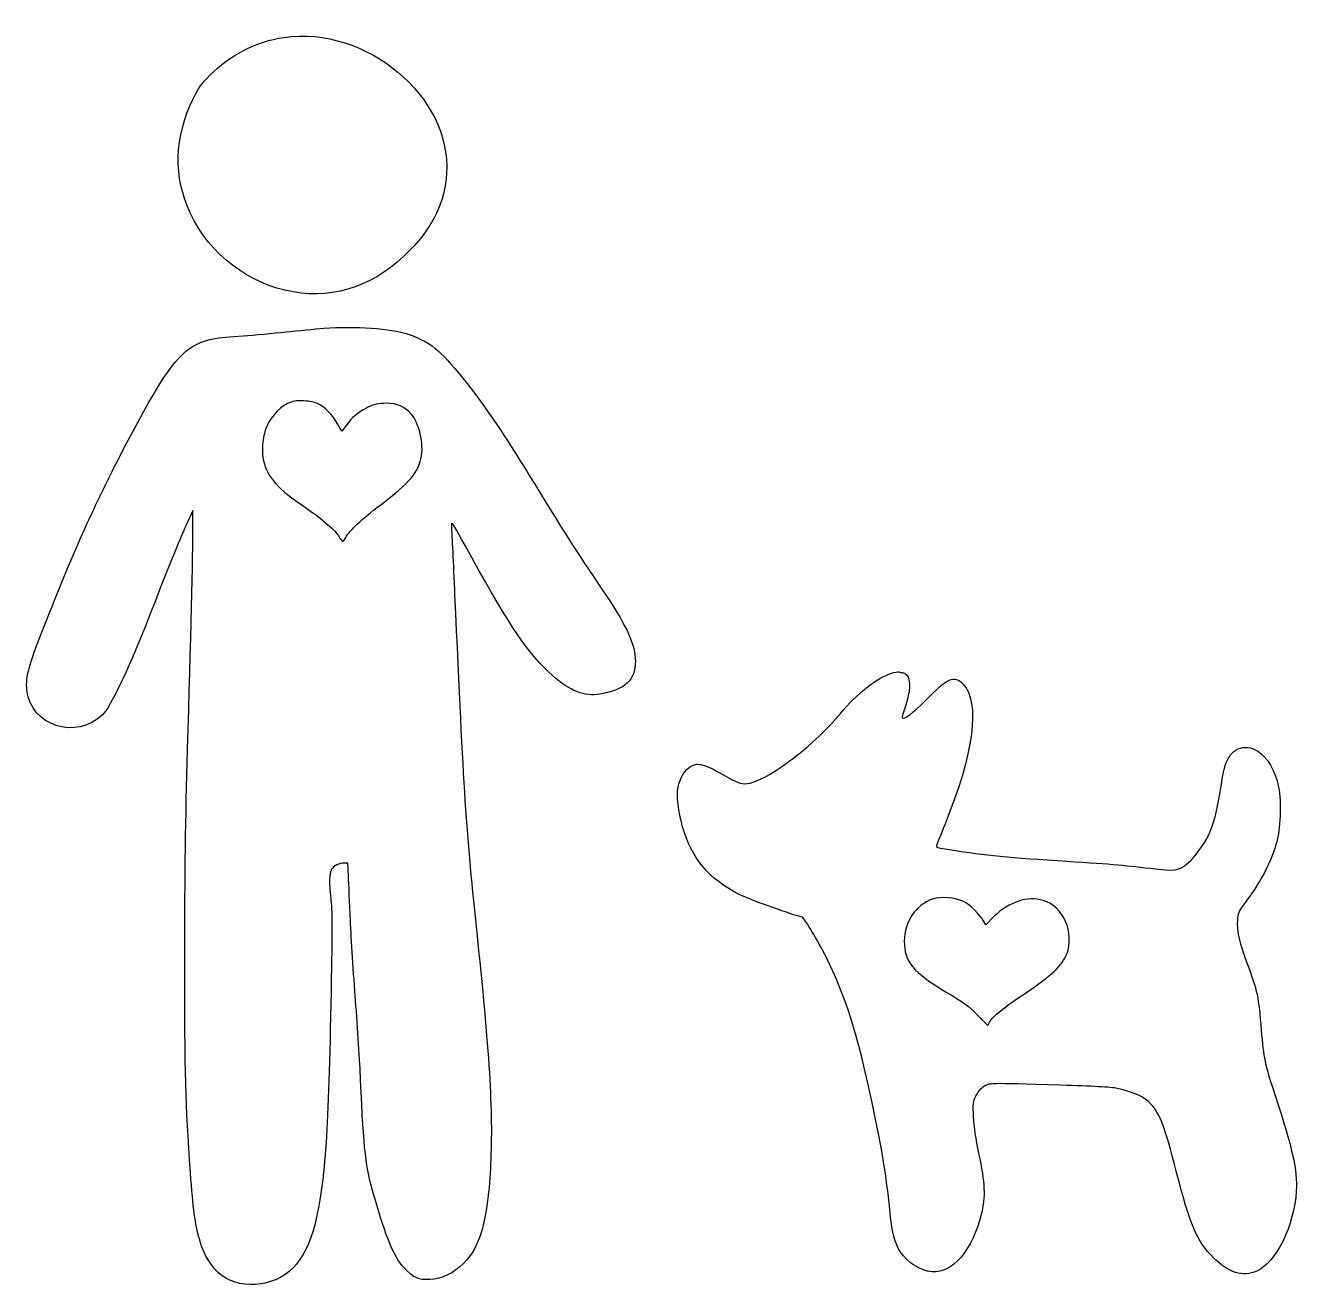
# Model space of a CAD drawing. Header units: centimetres. Extents: x -17.7 to 17.7, y -17.4 to 17.6.
import ezdxf

# ---------------------------------------------------------------- set-up
doc = ezdxf.new("R2010")
doc.units = ezdxf.units.CM
doc.header["$MEASUREMENT"] = 0
doc.layers.add('Layer 1', color=7, linetype='Continuous')

msp = doc.modelspace()

# ---------------------------------------------------------------- linework, layer by layer
at = {"layer": 'Layer 1'}
for points, knots in [([(-10.49161, 17.30022), (-11.26067, 17.18733), (-11.98739, 16.81691), (-12.55536, 16.24189), (-12.55536, 16.24189), (-12.78467, 16.00906), (-12.8658, 15.89617), (-13.01044, 15.59631), (-13.01044, 15.59631), (-13.53961, 14.53092), (-13.5643, 13.42673), (-13.08805, 12.41073), (-13.08805, 12.41073), (-12.55888, 11.28184), (-11.46527, 10.44576), (-10.23408, 10.23056), (-10.23408, 10.23056), (-9.04522, 10.02242), (-7.91633, 10.42812), (-6.985, 11.39825), (-6.985, 11.39825), (-6.33942, 12.06853), (-6.02192, 12.73881), (-5.97606, 13.52903), (-5.97606, 13.52903), (-5.842, 15.65628), (-8.20914, 17.63184), (-10.49162, 17.30022), (-10.49162, 17.30022), (-10.49162, 17.30022), (-10.49161, 17.30022), (-10.49161, 17.30022)], [0, 0, 0, 0, 0.11111111, 0.11111111, 0.11111111, 0.11111111, 0.22222222, 0.22222222, 0.22222222, 0.22222222, 0.33333333, 0.33333333, 0.33333333, 0.33333333, 0.44444444, 0.44444444, 0.44444444, 0.44444444, 0.55555556, 0.55555556, 0.55555556, 0.55555556, 0.66666667, 0.66666667, 0.66666667, 0.66666667, 0.77777778, 0.77777778, 0.77777778, 0.77777778, 1, 1, 1, 1]), ([(-9.38389, 9.22161), (-9.62731, 9.20397), (-10.10356, 9.15811), (-10.44222, 9.12283), (-10.44222, 9.12283), (-10.78089, 9.08402), (-11.31358, 9.03464), (-11.62403, 9.01347), (-11.62403, 9.01347), (-12.40014, 8.96408), (-12.62592, 8.92175), (-12.9152, 8.77711), (-12.9152, 8.77711), (-13.46201, 8.50547), (-13.87123, 7.91986), (-14.91545, 5.92667), (-14.91545, 5.92667), (-15.68803, 4.44853), (-16.23484, 3.24203), (-17.00389, 1.32292), (-17.00389, 1.32292), (-17.58597, -0.13758), (-17.67064, -0.42686), (-17.62831, -0.82902), (-17.62831, -0.82902), (-17.52248, -1.81327), (-16.26659, -2.22249), (-15.53281, -1.50988), (-15.53281, -1.50988), (-15.32114, -1.30527), (-14.82373, -0.27516), (-14.34042, 0.95251), (-14.34042, 0.95251), (-13.51492, 3.05154), (-13.39145, 3.35845), (-13.208, 3.75357), (-13.208, 3.75357), (-13.208, 3.75357), (-13.0175, 4.16279), (-13.0175, 4.16279), (-13.0175, 4.16279), (-13.0175, 4.16279), (-13.0175, 3.70418), (-13.0175, 3.70418), (-13.0175, 3.70418), (-13.0175, 3.01626), (-13.07747, 0.49037), (-13.16567, -2.45179), (-13.16567, -2.45179), (-13.22564, -4.45557), (-13.24328, -5.83846), (-13.24328, -8.27262), (-13.24328, -8.27262), (-13.24681, -11.55698), (-13.22917, -12.25548), (-13.08806, -14.21693), (-13.08806, -14.21693), (-13.01398, -15.22587), (-12.95753, -15.64568), (-12.84112, -16.06196), (-12.84112, -16.06196), (-12.57654, -17.00388), (-11.97681, -17.44132), (-11.12309, -17.30727), (-11.12309, -17.30727), (-10.30817, -17.18027), (-9.83192, -16.60171), (-9.57792, -15.42344), (-9.57792, -15.42344), (-9.33098, -14.2628), (-9.24631, -12.8905), (-9.17575, -8.8265), (-9.17575, -8.8265), (-9.14753, -7.33778), (-9.15106, -6.96383), (-9.19339, -6.604), (-9.19339, -6.604), (-9.24278, -6.18772), (-9.23572, -5.92314), (-9.1687, -5.79614), (-9.1687, -5.79614), (-9.12284, -5.71147), (-8.94998, -5.62681), (-8.82298, -5.62681), (-8.82298, -5.62681), (-8.82298, -5.62681), (-8.72067, -5.62681), (-8.72067, -5.62681), (-8.72067, -5.62681), (-8.72067, -5.62681), (-8.6995, -5.98664), (-8.6995, -5.98664), (-8.6995, -5.98664), (-8.68892, -6.18772), (-8.66422, -6.74511), (-8.64306, -7.23195), (-8.64306, -7.23195), (-8.62189, -7.71526), (-8.55839, -8.71714), (-8.50195, -9.45445), (-8.50195, -9.45445), (-8.44551, -10.19176), (-8.38201, -11.17601), (-8.36084, -11.64167), (-8.36084, -11.64167), (-8.27265, -13.63839), (-8.22678, -14.04761), (-7.9869, -14.87311), (-7.9869, -14.87311), (-7.64823, -16.05139), (-7.43657, -16.55233), (-7.15082, -16.86983), (-7.15082, -16.86983), (-6.90035, -17.14147), (-6.75218, -17.2085), (-6.44174, -17.19086), (-6.44174, -17.19086), (-6.1066, -17.17675), (-5.77146, -17.01447), (-5.50335, -16.74283), (-5.50335, -16.74283), (-5.03416, -16.26305), (-4.84366, -15.58572), (-4.75899, -14.11111), (-4.75899, -14.11111), (-4.67785, -12.66825), (-4.76605, -11.05958), (-5.1153, -7.76111), (-5.1153, -7.76111), (-5.44691, -4.62492), (-5.49983, -3.79236), (-5.7503, 1.81681), (-5.7503, 1.81681), (-5.78911, 2.69875), (-5.82791, 3.51367), (-5.83497, 3.63009), (-5.83497, 3.63009), (-5.84908, 3.80295), (-5.84203, 3.82765), (-5.80322, 3.78884), (-5.80322, 3.78884), (-5.77853, 3.76062), (-5.53511, 3.33376), (-5.26347, 2.83987), (-5.26347, 2.83987), (-4.22983, 0.94898), (-3.69361, 0.16934), (-3.03391, -0.4198), (-3.03391, -0.4198), (-2.5506, -0.85019), (-2.14491, -1.00894), (-1.71452, -0.93486), (-1.71452, -0.93486), (-1.00896, -0.81139), (-0.73027, -0.55033), (-0.73027, -0.01764), (-0.73027, -0.01764), (-0.73027, 0.4198), (-0.96663, 0.9525), (-1.52755, 1.778), (-1.52755, 1.778), (-2.26133, 2.86103), (-2.73052, 3.58775), (-3.36905, 4.63903), (-3.36905, 4.63903), (-3.75358, 5.2705), (-4.23688, 6.03956), (-4.44149, 6.35), (-4.44149, 6.35), (-5.0518, 7.27428), (-5.8138, 8.24442), (-6.20891, 8.60072), (-6.20891, 8.60072), (-6.39588, 8.77005), (-6.76277, 8.97466), (-7.03794, 9.06286), (-7.03794, 9.06286), (-7.53536, 9.22161), (-8.5055, 9.28864), (-9.38391, 9.22161), (-9.38391, 9.22161), (-9.38391, 9.22161), (-9.38389, 9.22161), (-9.38389, 9.22161)], [0, 0, 0, 0, 0.0212766, 0.0212766, 0.0212766, 0.0212766, 0.04255319, 0.04255319, 0.04255319, 0.04255319, 0.06382979, 0.06382979, 0.06382979, 0.06382979, 0.08510638, 0.08510638, 0.08510638, 0.08510638, 0.10638298, 0.10638298, 0.10638298, 0.10638298, 0.12765957, 0.12765957, 0.12765957, 0.12765957, 0.14893617, 0.14893617, 0.14893617, 0.14893617, 0.17021277, 0.17021277, 0.17021277, 0.17021277, 0.19148936, 0.19148936, 0.19148936, 0.19148936, 0.21276596, 0.21276596, 0.21276596, 0.21276596, 0.23404255, 0.23404255, 0.23404255, 0.23404255, 0.25531915, 0.25531915, 0.25531915, 0.25531915, 0.27659574, 0.27659574, 0.27659574, 0.27659574, 0.29787234, 0.29787234, 0.29787234, 0.29787234, 0.31914894, 0.31914894, 0.31914894, 0.31914894, 0.34042553, 0.34042553, 0.34042553, 0.34042553, 0.36170213, 0.36170213, 0.36170213, 0.36170213, 0.38297872, 0.38297872, 0.38297872, 0.38297872, 0.40425532, 0.40425532, 0.40425532, 0.40425532, 0.42553191, 0.42553191, 0.42553191, 0.42553191, 0.44680851, 0.44680851, 0.44680851, 0.44680851, 0.46808511, 0.46808511, 0.46808511, 0.46808511, 0.4893617, 0.4893617, 0.4893617, 0.4893617, 0.5106383, 0.5106383, 0.5106383, 0.5106383, 0.53191489, 0.53191489, 0.53191489, 0.53191489, 0.55319149, 0.55319149, 0.55319149, 0.55319149, 0.57446809, 0.57446809, 0.57446809, 0.57446809, 0.59574468, 0.59574468, 0.59574468, 0.59574468, 0.61702128, 0.61702128, 0.61702128, 0.61702128, 0.63829787, 0.63829787, 0.63829787, 0.63829787, 0.65957447, 0.65957447, 0.65957447, 0.65957447, 0.68085106, 0.68085106, 0.68085106, 0.68085106, 0.70212766, 0.70212766, 0.70212766, 0.70212766, 0.72340426, 0.72340426, 0.72340426, 0.72340426, 0.74468085, 0.74468085, 0.74468085, 0.74468085, 0.76595745, 0.76595745, 0.76595745, 0.76595745, 0.78723404, 0.78723404, 0.78723404, 0.78723404, 0.80851064, 0.80851064, 0.80851064, 0.80851064, 0.82978723, 0.82978723, 0.82978723, 0.82978723, 0.85106383, 0.85106383, 0.85106383, 0.85106383, 0.87234043, 0.87234043, 0.87234043, 0.87234043, 0.89361702, 0.89361702, 0.89361702, 0.89361702, 0.91489362, 0.91489362, 0.91489362, 0.91489362, 0.93617021, 0.93617021, 0.93617021, 0.93617021, 0.95744681, 0.95744681, 0.95744681, 0.95744681, 1, 1, 1, 1]), ([(-9.54264, 7.12611), (-9.35214, 7.03439), (-9.14047, 6.81567), (-8.99936, 6.56872), (-8.99936, 6.56872), (-8.99936, 6.56872), (-8.88647, 6.36764), (-8.88647, 6.36764), (-8.88647, 6.36764), (-8.88647, 6.36764), (-8.763, 6.52639), (-8.763, 6.52639), (-8.763, 6.52639), (-8.59367, 6.75217), (-8.4455, 6.87564), (-8.20208, 7.00617), (-8.20208, 7.00617), (-8.03275, 7.09789), (-7.94102, 7.12259), (-7.7223, 7.1367), (-7.7223, 7.1367), (-7.42597, 7.15434), (-7.23899, 7.09437), (-7.03086, 6.91798), (-7.03086, 6.91798), (-6.77686, 6.70279), (-6.604, 6.11365), (-6.67103, 5.68326), (-6.67103, 5.68326), (-6.74511, 5.2317), (-6.98853, 4.93537), (-7.81403, 4.31448), (-7.81403, 4.31448), (-8.33614, 3.9229), (-8.66775, 3.60892), (-8.77359, 3.4149), (-8.77359, 3.4149), (-8.80887, 3.3514), (-8.84415, 3.29848), (-8.85473, 3.29848), (-8.85473, 3.29848), (-8.86531, 3.29848), (-8.91823, 3.37256), (-8.9782, 3.46076), (-8.9782, 3.46076), (-9.11226, 3.66184), (-9.48973, 3.97934), (-10.04006, 4.34976), (-10.04006, 4.34976), (-10.71739, 4.80837), (-10.99962, 5.15409), (-11.0737, 5.63034), (-11.0737, 5.63034), (-11.10898, 5.85612), (-11.08428, 6.14892), (-11.0102, 6.39587), (-11.0102, 6.39587), (-10.92201, 6.68515), (-10.65389, 7.00265), (-10.38931, 7.13318), (-10.38931, 7.13318), (-10.24114, 7.20374), (-10.17059, 7.21432), (-9.94834, 7.20726), (-9.94834, 7.20726), (-9.77901, 7.19668), (-9.63437, 7.16845), (-9.54265, 7.12612), (-9.54265, 7.12612), (-9.54265, 7.12612), (-9.54264, 7.12611), (-9.54264, 7.12611)], [0, 0, 0, 0, 0.05263158, 0.05263158, 0.05263158, 0.05263158, 0.10526316, 0.10526316, 0.10526316, 0.10526316, 0.15789474, 0.15789474, 0.15789474, 0.15789474, 0.21052632, 0.21052632, 0.21052632, 0.21052632, 0.26315789, 0.26315789, 0.26315789, 0.26315789, 0.31578947, 0.31578947, 0.31578947, 0.31578947, 0.36842105, 0.36842105, 0.36842105, 0.36842105, 0.42105263, 0.42105263, 0.42105263, 0.42105263, 0.47368421, 0.47368421, 0.47368421, 0.47368421, 0.52631579, 0.52631579, 0.52631579, 0.52631579, 0.57894737, 0.57894737, 0.57894737, 0.57894737, 0.63157895, 0.63157895, 0.63157895, 0.63157895, 0.68421053, 0.68421053, 0.68421053, 0.68421053, 0.73684211, 0.73684211, 0.73684211, 0.73684211, 0.78947368, 0.78947368, 0.78947368, 0.78947368, 0.84210526, 0.84210526, 0.84210526, 0.84210526, 0.89473684, 0.89473684, 0.89473684, 0.89473684, 1, 1, 1, 1]), ([(6.38528, -0.35278), (5.99017, -0.47625), (5.40103, -0.94192), (4.97417, -1.46403), (4.97417, -1.46403), (4.28273, -2.31422), (3.03742, -3.27378), (2.45534, -3.40431), (2.45534, -3.40431), (2.23309, -3.4537), (2.13431, -3.42195), (1.6757, -3.15384), (1.6757, -3.15384), (1.47814, -3.04095), (1.23826, -2.92806), (1.13948, -2.9069), (1.13948, -2.9069), (0.98073, -2.86809), (0.94545, -2.87162), (0.82198, -2.93512), (0.82198, -2.93512), (0.64912, -3.02331), (0.50448, -3.25615), (0.45509, -3.52073), (0.45509, -3.52073), (0.40923, -3.77826), (0.45509, -4.18042), (0.58209, -4.6214), (0.58209, -4.6214), (0.83609, -5.5104), (1.30528, -6.06779), (2.17312, -6.50523), (2.17312, -6.50523), (2.44476, -6.64281), (3.4149, -6.99206), (3.90526, -7.12965), (3.90526, -7.12965), (3.95465, -7.14376), (4.34623, -7.79993), (4.56495, -8.23032), (4.56495, -8.23032), (5.09764, -9.29218), (5.44337, -10.37874), (5.83495, -12.2414), (5.83495, -12.2414), (6.13834, -13.68426), (6.23712, -14.2734), (6.33237, -15.24001), (6.33237, -15.24001), (6.39587, -15.87854), (6.47348, -16.18898), (6.63223, -16.42887), (6.63223, -16.42887), (6.83331, -16.72873), (7.18256, -16.94745), (7.51065, -16.97568), (7.51065, -16.97568), (8.07509, -17.02507), (8.63601, -16.36537), (8.8759, -15.38112), (8.8759, -15.38112), (8.99584, -14.87665), (8.98173, -14.52034), (8.80182, -13.68779), (8.80182, -13.68779), (8.71715, -13.28915), (8.66776, -12.95048), (8.65365, -12.68237), (8.65365, -12.68237), (8.63601, -12.31195), (8.63954, -12.26256), (8.71362, -12.10734), (8.71362, -12.10734), (8.76654, -11.99445), (8.84415, -11.90273), (8.93587, -11.84276), (8.93587, -11.84276), (9.1052, -11.72987), (9.02759, -11.7334), (11.07723, -11.79337), (11.07723, -11.79337), (11.9627, -11.82159), (12.48129, -11.84981), (12.64709, -11.88509), (12.64709, -11.88509), (13.11628, -11.98387), (13.40203, -12.11792), (13.59253, -12.32606), (13.59253, -12.32606), (13.85006, -12.61181), (13.97, -12.93284), (14.29103, -14.18167), (14.29103, -14.18167), (14.67909, -15.69509), (14.86253, -16.12195), (15.32467, -16.58409), (15.32467, -16.58409), (15.75153, -17.01095), (16.13606, -17.12737), (16.52764, -16.95451), (16.52764, -16.95451), (17.06739, -16.71462), (17.56833, -15.69862), (17.62478, -14.72848), (17.62478, -14.72848), (17.66006, -14.16404), (17.51542, -13.51845), (17.03917, -12.08265), (17.03917, -12.08265), (16.75342, -11.2254), (16.71109, -11.0349), (16.65111, -10.26584), (16.65111, -10.26584), (16.57703, -9.32745), (16.5488, -9.19692), (16.25247, -8.39612), (16.25247, -8.39612), (16.02669, -7.77876), (15.96672, -7.51065), (15.98789, -7.21431), (15.98789, -7.21431), (16.002, -7.03087), (16.02317, -6.97089), (16.15017, -6.79803), (16.15017, -6.79803), (16.64759, -6.12422), (16.891, -5.67267), (17.06034, -5.11528), (17.06034, -5.11528), (17.18381, -4.70253), (17.21909, -3.92289), (17.1309, -3.5172), (17.1309, -3.5172), (17.03212, -3.03742), (16.83104, -2.69523), (16.55234, -2.51884), (16.55234, -2.51884), (16.1784, -2.28248), (15.77976, -2.45887), (15.64923, -2.92101), (15.64923, -2.92101), (15.61748, -3.01979), (15.56104, -3.3267), (15.5187, -3.59834), (15.5187, -3.59834), (15.43051, -4.15926), (15.31762, -4.5967), (15.18356, -4.86128), (15.18356, -4.86128), (15.04598, -5.13292), (14.80609, -5.45747), (14.61912, -5.62328), (14.61912, -5.62328), (14.36512, -5.84553), (14.26634, -5.85964), (13.56431, -5.77145), (13.56431, -5.77145), (12.81995, -5.67973), (12.41778, -5.64798), (10.98903, -5.55626), (10.98903, -5.55626), (9.4862, -5.46101), (8.81945, -5.39045), (7.874, -5.23523), (7.874, -5.23523), (7.66586, -5.19995), (7.61647, -5.18231), (7.63058, -5.13645), (7.63058, -5.13645), (7.64116, -5.1047), (7.74347, -4.84717), (7.85989, -4.56142), (7.85989, -4.56142), (8.67128, -2.58586), (8.85472, -1.15711), (8.36436, -0.64911), (8.36436, -0.64911), (8.11742, -0.39864), (7.94808, -0.47272), (7.32367, -1.11478), (7.32367, -1.11478), (6.99206, -1.45345), (6.731, -1.64747), (6.68161, -1.59456), (6.68161, -1.59456), (6.67103, -1.5875), (6.71336, -1.43581), (6.77333, -1.25942), (6.77333, -1.25942), (6.90386, -0.86431), (6.91797, -0.5327), (6.80861, -0.41275), (6.80861, -0.41275), (6.76628, -0.37042), (6.71336, -0.33514), (6.68514, -0.33514), (6.68514, -0.33514), (6.66045, -0.33514), (6.61811, -0.32808), (6.58989, -0.32103), (6.58989, -0.32103), (6.5652, -0.31045), (6.47347, -0.32809), (6.38528, -0.35278)], [0, 0, 0, 0, 0.01923077, 0.01923077, 0.01923077, 0.01923077, 0.03846154, 0.03846154, 0.03846154, 0.03846154, 0.05769231, 0.05769231, 0.05769231, 0.05769231, 0.07692308, 0.07692308, 0.07692308, 0.07692308, 0.09615385, 0.09615385, 0.09615385, 0.09615385, 0.11538462, 0.11538462, 0.11538462, 0.11538462, 0.13461538, 0.13461538, 0.13461538, 0.13461538, 0.15384615, 0.15384615, 0.15384615, 0.15384615, 0.17307692, 0.17307692, 0.17307692, 0.17307692, 0.19230769, 0.19230769, 0.19230769, 0.19230769, 0.21153846, 0.21153846, 0.21153846, 0.21153846, 0.23076923, 0.23076923, 0.23076923, 0.23076923, 0.25, 0.25, 0.25, 0.25, 0.26923077, 0.26923077, 0.26923077, 0.26923077, 0.28846154, 0.28846154, 0.28846154, 0.28846154, 0.30769231, 0.30769231, 0.30769231, 0.30769231, 0.32692308, 0.32692308, 0.32692308, 0.32692308, 0.34615385, 0.34615385, 0.34615385, 0.34615385, 0.36538462, 0.36538462, 0.36538462, 0.36538462, 0.38461538, 0.38461538, 0.38461538, 0.38461538, 0.40384615, 0.40384615, 0.40384615, 0.40384615, 0.42307692, 0.42307692, 0.42307692, 0.42307692, 0.44230769, 0.44230769, 0.44230769, 0.44230769, 0.46153846, 0.46153846, 0.46153846, 0.46153846, 0.48076923, 0.48076923, 0.48076923, 0.48076923, 0.5, 0.5, 0.5, 0.5, 0.51923077, 0.51923077, 0.51923077, 0.51923077, 0.53846154, 0.53846154, 0.53846154, 0.53846154, 0.55769231, 0.55769231, 0.55769231, 0.55769231, 0.57692308, 0.57692308, 0.57692308, 0.57692308, 0.59615385, 0.59615385, 0.59615385, 0.59615385, 0.61538462, 0.61538462, 0.61538462, 0.61538462, 0.63461538, 0.63461538, 0.63461538, 0.63461538, 0.65384615, 0.65384615, 0.65384615, 0.65384615, 0.67307692, 0.67307692, 0.67307692, 0.67307692, 0.69230769, 0.69230769, 0.69230769, 0.69230769, 0.71153846, 0.71153846, 0.71153846, 0.71153846, 0.73076923, 0.73076923, 0.73076923, 0.73076923, 0.75, 0.75, 0.75, 0.75, 0.76923077, 0.76923077, 0.76923077, 0.76923077, 0.78846154, 0.78846154, 0.78846154, 0.78846154, 0.80769231, 0.80769231, 0.80769231, 0.80769231, 0.82692308, 0.82692308, 0.82692308, 0.82692308, 0.84615385, 0.84615385, 0.84615385, 0.84615385, 0.86538462, 0.86538462, 0.86538462, 0.86538462, 0.88461538, 0.88461538, 0.88461538, 0.88461538, 0.90384615, 0.90384615, 0.90384615, 0.90384615, 0.92307692, 0.92307692, 0.92307692, 0.92307692, 0.94230769, 0.94230769, 0.94230769, 0.94230769, 0.96153846, 0.96153846, 0.96153846, 0.96153846, 1, 1, 1, 1]), ([(8.37847, -6.69219), (8.56191, -6.78744), (8.8265, -7.04497), (8.93939, -7.23194), (8.93939, -7.23194), (8.93939, -7.23194), (8.99936, -7.33777), (8.99936, -7.33777), (8.99936, -7.33777), (8.99936, -7.33777), (9.23572, -7.10494), (9.23572, -7.10494), (9.23572, -7.10494), (9.64847, -6.70277), (10.16, -6.53697), (10.59744, -6.66397), (10.59744, -6.66397), (11.15483, -6.82625), (11.47233, -7.55297), (11.25008, -8.15622), (11.25008, -8.15622), (11.14072, -8.45608), (10.80205, -8.77005), (10.10002, -9.23925), (10.10002, -9.23925), (9.51441, -9.62731), (9.18985, -9.88836), (9.10519, -10.04711), (9.10519, -10.04711), (9.10519, -10.04711), (9.05933, -10.1353), (9.05933, -10.1353), (9.05933, -10.1353), (9.05933, -10.1353), (8.77005, -9.84602), (8.77005, -9.84602), (8.77005, -9.84602), (8.53369, -9.6026), (8.38199, -9.49324), (7.90222, -9.20749), (7.90222, -9.20749), (6.97794, -8.65363), (6.73453, -8.36435), (6.73805, -7.79638), (6.73805, -7.79638), (6.74158, -7.2531), (7.06261, -6.78038), (7.52474, -6.62869), (7.52474, -6.62869), (7.75757, -6.55108), (8.16327, -6.58283), (8.37846, -6.69219), (8.37846, -6.69219), (8.37846, -6.69219), (8.37847, -6.69219), (8.37847, -6.69219)], [0, 0, 0, 0, 0.06666667, 0.06666667, 0.06666667, 0.06666667, 0.13333333, 0.13333333, 0.13333333, 0.13333333, 0.2, 0.2, 0.2, 0.2, 0.26666667, 0.26666667, 0.26666667, 0.26666667, 0.33333333, 0.33333333, 0.33333333, 0.33333333, 0.4, 0.4, 0.4, 0.4, 0.46666667, 0.46666667, 0.46666667, 0.46666667, 0.53333333, 0.53333333, 0.53333333, 0.53333333, 0.6, 0.6, 0.6, 0.6, 0.66666667, 0.66666667, 0.66666667, 0.66666667, 0.73333333, 0.73333333, 0.73333333, 0.73333333, 0.8, 0.8, 0.8, 0.8, 0.86666667, 0.86666667, 0.86666667, 0.86666667, 1, 1, 1, 1])]:
    msp.add_open_spline(points, degree=3, knots=knots, dxfattribs=at)

doc.saveas('drawing.dxf')
